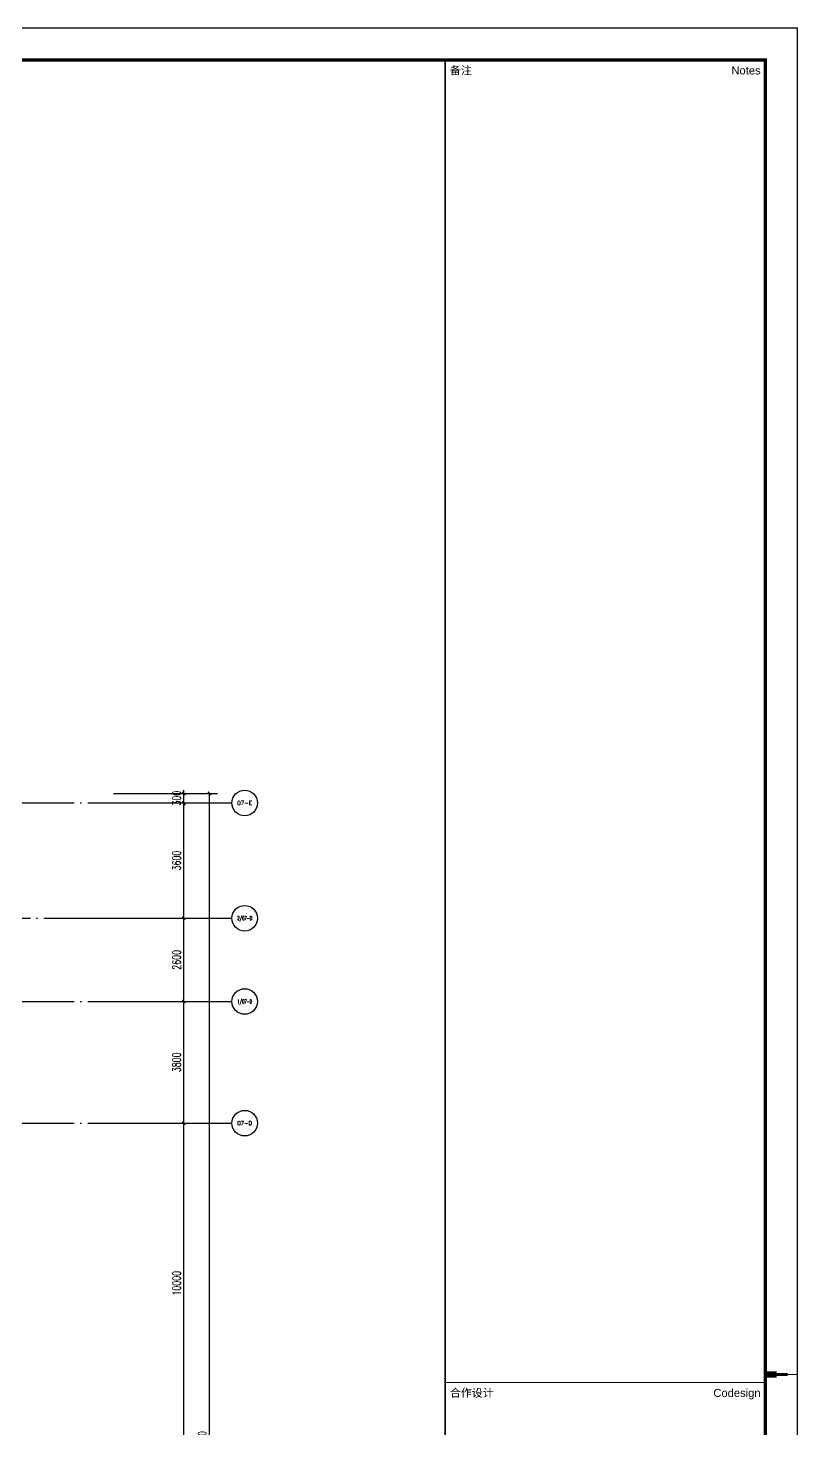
# Model space of a CAD drawing. Extents: x -621157 to 1764546, y -106808 to 741893.
# Drawn here: x 438358 to 462400, y 220450 to 264201 of the extents above; entities that cross this region are included whole.
import ezdxf
from ezdxf.enums import TextEntityAlignment as Align

# ---------------------------------------------------------------- set-up
doc = ezdxf.new("R2010")
doc.units = 0
doc.header["$LTSCALE"] = 1000
doc.header["$MEASUREMENT"] = 0
doc.linetypes.add('XREF-A-101-平面图_t3$0$DOTE', pattern=[2.42, 2, -0.2, 0.02, -0.2])
for name, color, linetype in [('0-底图', 7, 'Continuous'), ('A0-Verital$0$TK-WHITE', 7, 'Continuous'), ('AXIS_TEXT', 7, 'Continuous'), ('XREF-A-101-平面图_t3$0$A-DOTE', 8, 'Continuous'), ('XREF-A-101-平面图_t3$0$AXIS', 8, 'Continuous')]:
    doc.layers.add(name, color=color, linetype=linetype)
doc.styles.add('A0-Verital$0$TK_Arial', font='arial.ttf')
doc.styles.add('A0-Verital$0$TK_宋体', font='STZHONGS.TTF')
doc.styles.add('COMPLEX', font='COMPLEX')
doc.styles.add('XREF-A-101-平面图_t3$0$A-AXIS-LABEL', font='COMPLEX', dxfattribs={"bigfont": 'GBCBIG'})
doc.styles.add('XREF-A-101-平面图_t3$0$A-DIM_T3', font='SIMPLEX', dxfattribs={"width": 0.705882, "bigfont": 'GBCBIG'})
doc.dimstyles.new('XREF-A-101-平面图_t3$0$A-DIM-100', dxfattribs={"dimscale": 100, "dimtxt": 2.55, "dimasz": 1, "dimexe": 2.5, "dimexo": 3, "dimgap": 1, "dimtad": 1, "dimdec": 0, "dimzin": 0, "dimdsep": 46, "dimtxsty": 'XREF-A-101-平面图_t3$0$A-DIM_T3', "dimblk": 'XREF-A-101-平面图_t3$0$_ArchTick', "dimcen": 0.09, "dimclrt": 7, "dimazin": 2, "dimtfac": 1, "dimtdec": 0, "dimtix": 1, "dimtmove": 2, "dimatfit": 3, "dimfxl": 0, "dimtolj": 1, "dimtzin": 0, "dimarcsym": 0})

# ---------------------------------------------------------------- blocks, each defined once
blk = doc.blocks.new('XREF-A-101-平面图_t3$0$_ArchTick')
at = {"color": 0, "linetype": 'ByBlock', "const_width": 0.4}
blk.add_lwpolyline([(-0.5, -0.5), (0.5, 0.5)], dxfattribs=at)
blk = doc.blocks.new('*D25473')
at = {"layer": 'Defpoints', "color": 0}
for p in [(69800, 40300), (73100, 40300), (69800, -300)]:
    blk.add_point(p, dxfattribs=at)
at = {"layer": 'XREF-A-101-平面图_t3$0$AXIS', "color": 0, "lineweight": -2}
for p, q in [((70100, 40300), (73350, 40300)), ((73100, -300), (73100, 40300)), ((70100, -300), (73350, -300))]:
    blk.add_line(p, q, dxfattribs=at)
at = {"layer": 'XREF-A-101-平面图_t3$0$AXIS', "color": 0, "linetype": 'ByBlock', "lineweight": -2, "xscale": 100, "yscale": 100, "zscale": 100}
for p, rotation in [((73100, 40300), 90), ((73100, -300), 270)]:
    blk.add_blockref('XREF-A-101-平面图_t3$0$_ArchTick', p, dxfattribs=dict(at, rotation=rotation))
at = {"layer": 'XREF-A-101-平面图_t3$0$AXIS', "color": 7, "insert": (72873, 20000), "char_height": 255, "attachment_point": 5, "rotation": 90, "style": 'XREF-A-101-平面图_t3$0$A-DIM_T3'}
blk.add_mtext('\\A1;40600', dxfattribs=at)
blk = doc.blocks.new('_AXISO')
blk.add_circle((0, 0), 0.5)
at = {"layer": 'AXIS_TEXT', "style": 'COMPLEX'}
blk.add_attdef('A', text='', height=0.56, dxfattribs=at).set_placement((-0.25, -0.28), (0.25, -0.28), align=Align.FIT)
blk = doc.blocks.new('*D25478')
at = {"layer": 'Defpoints', "color": 0}
for p in [(69800, 30000), (72300, 30000), (69800, 20000)]:
    blk.add_point(p, dxfattribs=at)
at = {"layer": 'XREF-A-101-平面图_t3$0$AXIS', "color": 0, "lineweight": -2}
for p, q in [((70100, 30000), (72550, 30000)), ((72300, 20000), (72300, 30000)), ((70100, 20000), (72550, 20000))]:
    blk.add_line(p, q, dxfattribs=at)
at = {"layer": 'XREF-A-101-平面图_t3$0$AXIS', "color": 0, "linetype": 'ByBlock', "lineweight": -2, "xscale": 100, "yscale": 100, "zscale": 100}
for p, rotation in [((72300, 30000), 90), ((72300, 20000), 270)]:
    blk.add_blockref('XREF-A-101-平面图_t3$0$_ArchTick', p, dxfattribs=dict(at, rotation=rotation))
at = {"layer": 'XREF-A-101-平面图_t3$0$AXIS', "color": 7, "insert": (72073, 25000), "char_height": 255, "attachment_point": 5, "rotation": 90, "style": 'XREF-A-101-平面图_t3$0$A-DIM_T3'}
blk.add_mtext('\\A1;10000', dxfattribs=at)
blk = doc.blocks.new('*D25479')
at = {"layer": 'Defpoints', "color": 0}
for p in [(69800, 33800), (72300, 33800), (69800, 30000)]:
    blk.add_point(p, dxfattribs=at)
at = {"layer": 'XREF-A-101-平面图_t3$0$AXIS', "color": 0, "lineweight": -2}
for p, q in [((70100, 33800), (72550, 33800)), ((72300, 30000), (72300, 33800)), ((70100, 30000), (72550, 30000))]:
    blk.add_line(p, q, dxfattribs=at)
at = {"layer": 'XREF-A-101-平面图_t3$0$AXIS', "color": 0, "linetype": 'ByBlock', "lineweight": -2, "xscale": 100, "yscale": 100, "zscale": 100}
for p, rotation in [((72300, 33800), 90), ((72300, 30000), 270)]:
    blk.add_blockref('XREF-A-101-平面图_t3$0$_ArchTick', p, dxfattribs=dict(at, rotation=rotation))
at = {"layer": 'XREF-A-101-平面图_t3$0$AXIS', "color": 7, "insert": (72073, 31900), "char_height": 255, "attachment_point": 5, "rotation": 90, "style": 'XREF-A-101-平面图_t3$0$A-DIM_T3'}
blk.add_mtext('\\A1;3800', dxfattribs=at)
blk = doc.blocks.new('*D25480')
at = {"layer": 'Defpoints', "color": 0}
for p in [(69800, 36400), (72300, 36400), (69800, 33800)]:
    blk.add_point(p, dxfattribs=at)
at = {"layer": 'XREF-A-101-平面图_t3$0$AXIS', "color": 0, "lineweight": -2}
for p, q in [((70100, 36400), (72550, 36400)), ((72300, 33800), (72300, 36400)), ((70100, 33800), (72550, 33800))]:
    blk.add_line(p, q, dxfattribs=at)
at = {"layer": 'XREF-A-101-平面图_t3$0$AXIS', "color": 0, "linetype": 'ByBlock', "lineweight": -2, "xscale": 100, "yscale": 100, "zscale": 100}
for p, rotation in [((72300, 36400), 90), ((72300, 33800), 270)]:
    blk.add_blockref('XREF-A-101-平面图_t3$0$_ArchTick', p, dxfattribs=dict(at, rotation=rotation))
at = {"layer": 'XREF-A-101-平面图_t3$0$AXIS', "color": 7, "insert": (72073, 35100), "char_height": 255, "attachment_point": 5, "rotation": 90, "style": 'XREF-A-101-平面图_t3$0$A-DIM_T3'}
blk.add_mtext('\\A1;2600', dxfattribs=at)
blk = doc.blocks.new('*D25481')
at = {"layer": 'Defpoints', "color": 0}
for p in [(69800, 40000), (72300, 40000), (69800, 36400)]:
    blk.add_point(p, dxfattribs=at)
at = {"layer": 'XREF-A-101-平面图_t3$0$AXIS', "color": 0, "lineweight": -2}
for p, q in [((70100, 40000), (72550, 40000)), ((72300, 36400), (72300, 40000)), ((70100, 36400), (72550, 36400))]:
    blk.add_line(p, q, dxfattribs=at)
at = {"layer": 'XREF-A-101-平面图_t3$0$AXIS', "color": 0, "linetype": 'ByBlock', "lineweight": -2, "xscale": 100, "yscale": 100, "zscale": 100}
for p, rotation in [((72300, 40000), 90), ((72300, 36400), 270)]:
    blk.add_blockref('XREF-A-101-平面图_t3$0$_ArchTick', p, dxfattribs=dict(at, rotation=rotation))
at = {"layer": 'XREF-A-101-平面图_t3$0$AXIS', "color": 7, "insert": (72073, 38200), "char_height": 255, "attachment_point": 5, "rotation": 90, "style": 'XREF-A-101-平面图_t3$0$A-DIM_T3'}
blk.add_mtext('\\A1;3600', dxfattribs=at)
blk = doc.blocks.new('*D25482')
at = {"layer": 'Defpoints', "color": 0}
for p in [(69800, 40300), (72300, 40300), (69800, 40000)]:
    blk.add_point(p, dxfattribs=at)
at = {"layer": 'XREF-A-101-平面图_t3$0$AXIS', "color": 0, "lineweight": -2}
for p, q in [((70100, 40300), (72550, 40300)), ((72300, 40300), (72300, 40400)), ((72300, 40000), (72300, 40300)), ((70100, 40000), (72550, 40000)), ((72300, 40000), (72300, 39900))]:
    blk.add_line(p, q, dxfattribs=at)
at = {"layer": 'XREF-A-101-平面图_t3$0$AXIS', "color": 0, "linetype": 'ByBlock', "lineweight": -2, "xscale": 100, "yscale": 100, "zscale": 100}
for p, rotation in [((72300, 40300), 270), ((72300, 40000), 90)]:
    blk.add_blockref('XREF-A-101-平面图_t3$0$_ArchTick', p, dxfattribs=dict(at, rotation=rotation))
at = {"layer": 'XREF-A-101-平面图_t3$0$AXIS', "color": 7, "insert": (72073, 40150), "char_height": 255, "attachment_point": 5, "rotation": 90, "style": 'XREF-A-101-平面图_t3$0$A-DIM_T3'}
blk.add_mtext('\\A1;300', dxfattribs=at)
blk = doc.blocks.new('A0-Verital$0$A$C53BD7355')
at = {"layer": 'A0-Verital$0$TK-WHITE'}
for points, const_width in [([(88100, 42050), (88450, 42050)], 200), ([(88100, 42050), (88800, 42050)], 100), ([(89100, 42050), (88100, 42050)], 35)]:
    blk.add_lwpolyline(points, dxfattribs=dict(at, const_width=const_width))
blk = doc.blocks.new('A0-Verital')
blk.add_line((107900, 83100), (107900, 73100))
blk.add_lwpolyline([(118900, 84100), (0, 84100), (0, 0), (118900, 0)], close=True)
at = {"const_width": 100}
blk.add_lwpolyline([(2500, 83100), (117900, 83100), (117900, 1000), (2500, 1000)], close=True, dxfattribs=at)
for points, const_width in [([(107900, 83100), (107900, 1000)], 50), ([(117900, 41800), (107900, 41800)], 30)]:
    blk.add_lwpolyline(points, dxfattribs=dict(const_width=const_width))
blk.add_blockref('A0-Verital$0$A$C53BD7355', (29800, 0))
at = {"style": 'A0-Verital$0$TK_宋体'}
for s, p in [('备注', (108050, 82650)), ('合作设计', (108050, 41350))]:
    blk.add_text(s, height=250, dxfattribs=at).set_placement(p)
at = {"style": 'A0-Verital$0$TK_Arial'}
for s, p in [('Notes', (117750, 82650)), ('Codesign', (117750, 41350))]:
    blk.add_text(s, height=250, dxfattribs=at).set_placement(p, align=Align.RIGHT)
blk = doc.blocks.new('XREF-A-101-平面图_t3$0$轴网(3)')
at = {"layer": 'XREF-A-101-平面图_t3$0$A-DOTE', "linetype": 'XREF-A-101-平面图_t3$0$DOTE'}
for p, q in [((-3300, 40000), (69800, 40000)), ((55830.8, 36400), (69800, 36400)), ((-3300, 33800), (69800, 33800)), ((-3300, 30000), (69800, 30000))]:
    blk.add_line(p, q, dxfattribs=at)
at = {"layer": 'XREF-A-101-平面图_t3$0$AXIS'}
for p, q in [((69800, 40000), (73800, 40000)), ((69800, 36400), (73800, 36400)), ((69800, 33800), (73800, 33800)), ((69800, 30000), (73800, 30000))]:
    blk.add_line(p, q, dxfattribs=at)
ref = blk.add_blockref('_AXISO', (74200, 40000), dxfattribs=dict(at, xscale=800, yscale=800, zscale=800))
ref.add_attrib('A', '07-E', dxfattribs={"color": 7, "height": 124.79, "style": 'XREF-A-101-平面图_t3$0$A-AXIS-LABEL', "width": 0.95122}).set_placement((73968.3, 39937.6), (74431.7, 39937.6), align=Align.FIT)
ref = blk.add_blockref('_AXISO', (74200, 36400), dxfattribs=dict(at, xscale=800, yscale=800, zscale=800))
ref.add_attrib('A', '2/07-D', dxfattribs={"color": 7, "height": 123.68, "style": 'XREF-A-101-平面图_t3$0$A-AXIS-LABEL', "width": 0.63}).set_placement((73968.1, 36338.2), (74431.9, 36338.2), align=Align.FIT)
ref = blk.add_blockref('_AXISO', (74200, 33800), dxfattribs=dict(at, xscale=800, yscale=800, zscale=800))
ref.add_attrib('A', '1/07-D', dxfattribs={"color": 7, "height": 128.68, "style": 'XREF-A-101-平面图_t3$0$A-AXIS-LABEL', "width": 0.628906}).set_placement((73968.8, 33735.7), (74431.2, 33735.7), align=Align.FIT)
ref = blk.add_blockref('_AXISO', (74200, 30000), dxfattribs=dict(at, xscale=800, yscale=800, zscale=800))
ref.add_attrib('A', '07-D', dxfattribs={"color": 7, "height": 123.31, "style": 'XREF-A-101-平面图_t3$0$A-AXIS-LABEL', "width": 0.951807}).set_placement((73968.1, 29938.3), (74431.9, 29938.3), align=Align.FIT)
for p1, p2, distance, picture, middle in [((69800, 40000), (69800, 40300), -2500, '*D25482', (72072.5, 40150)), ((69800, -300), (69800, 40300), -3300, '*D25473', (72872.5, 20000)), ((69800, 36400), (69800, 40000), -2500, '*D25481', (72072.5, 38200)), ((69800, 33800), (69800, 36400), -2500, '*D25480', (72072.5, 35100)), ((69800, 30000), (69800, 33800), -2500, '*D25479', (72072.5, 31900)), ((69800, 20000), (69800, 30000), -2500, '*D25478', (72072.5, 25000))]:
    dim = blk.add_aligned_dim(p1=p1, p2=p2, distance=distance, dimstyle='XREF-A-101-平面图_t3$0$A-DIM-100', dxfattribs=at)
    dim.commit()
    dim.dimension.update_dxf_attribs({"geometry": picture, "text_midpoint": middle})
blk = doc.blocks.new('XREF-A-101-平面图_t3')
at = {"layer": 'XREF-A-101-平面图_t3$0$A-DOTE'}
blk.add_blockref('XREF-A-101-平面图_t3$0$轴网(3)', (200000, 200000), dxfattribs=at)

msp = doc.modelspace()

# ---------------------------------------------------------------- block references
at = {"layer": '0-底图'}
msp.add_blockref('XREF-A-101-平面图_t3', (170924, 0), dxfattribs=at)

# ---------------------------------------------------------------- next in the draw order: block references
msp.add_blockref('A0-Verital', (343483, 180101))

doc.saveas('drawing.dxf')
